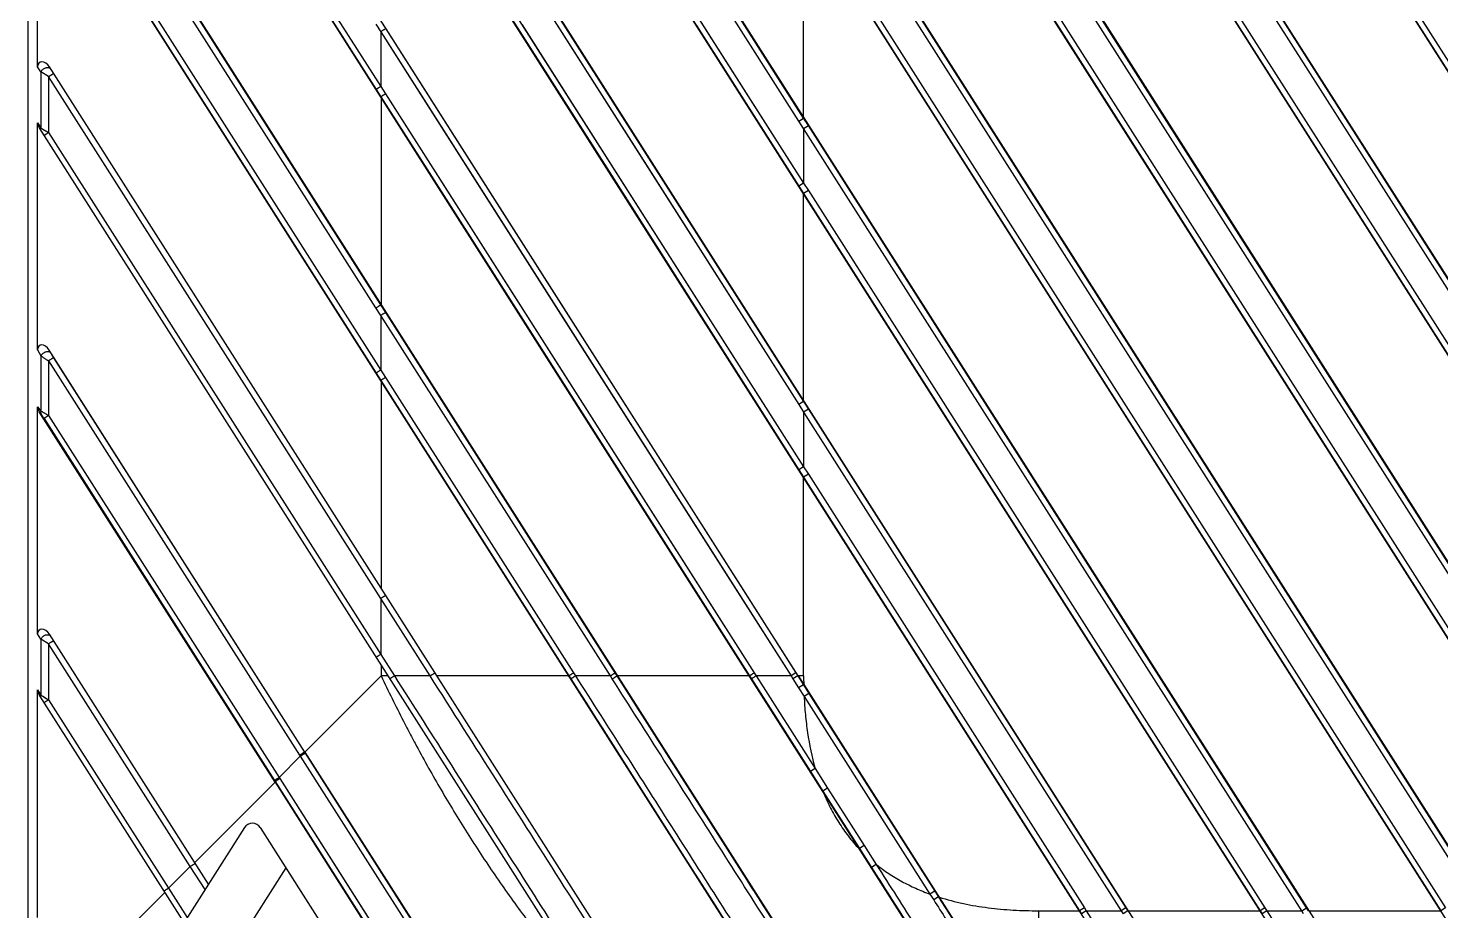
# Model space of a CAD drawing. Header units: millimetres. Extents: x 3299 to 14264, y 1863 to 5555.
# Drawn here: x 4446.3 to 4521.5, y 2542.8 to 2589.7 of the extents above; entities that cross this region are included whole.
import ezdxf

# ---------------------------------------------------------------- set-up
doc = ezdxf.new("R2010")
doc.units = ezdxf.units.MM

msp = doc.modelspace()

# ---------------------------------------------------------------- linework, layer by layer
at = {"color": 7, "linetype": 'Continuous'}
for p, q in [((4446.32578, 2501.52311), (4446.32578, 2839.02311)), ((4446.91015, 2704.97063), (4576.0885, 2502.20125)), ((4447.43, 2693.17381), (4568.88195, 2502.53242)), ((4446.91015, 2689.89524), (4566.48442, 2502.20125)), ((4447.43, 2678.09842), (4559.27787, 2502.53242)), ((4446.91015, 2674.81986), (4556.88034, 2502.20125)), ((4447.43, 2663.02303), (4549.67379, 2502.53242)), ((4446.91015, 2659.74447), (4547.27626, 2502.20125)), ((4447.43, 2647.94764), (4540.06971, 2502.53242)), ((4446.91015, 2644.66908), (4537.67217, 2502.20125)), ((4487.56876, 2641.18623), (4550.2693, 2542.76609)), ((4487.82081, 2641.34681), (4550.52136, 2542.92666)), ((4447.43, 2632.87225), (4530.46563, 2502.53242)), ((4543.12452, 2542.92666), (4487.82081, 2629.7361)), ((4446.91015, 2629.59369), (4528.06809, 2502.20125)), ((4542.87247, 2542.76609), (4487.56876, 2629.57552)), ((4487.56876, 2626.11084), (4540.66522, 2542.76609)), ((4487.82081, 2626.27142), (4540.91728, 2542.92666)), ((4487.31654, 2584.74502), (4465.07186, 2619.64102)), ((4487.56876, 2584.90559), (4465.33853, 2619.80218)), ((4487.27643, 2555.25049), (4447.43, 2617.79687)), ((4465.08491, 2616.17947), (4487.3167, 2581.28034)), ((4465.32253, 2616.33946), (4487.56876, 2581.44091)), ((4533.52044, 2542.92666), (4487.82081, 2614.66071)), ((4446.91015, 2614.5183), (4518.46401, 2502.20125)), ((4447.16545, 2614.15663), (4464.83441, 2586.42192)), ((4447.4029, 2614.31662), (4465.07186, 2586.5819)), ((4533.26839, 2542.76609), (4487.56876, 2614.50013)), ((4487.56876, 2611.03545), (4531.06114, 2542.76609)), ((4487.82081, 2611.19603), (4531.3132, 2542.92666)), ((4465.07186, 2604.56563), (4487.31654, 2569.66963)), ((4465.33853, 2604.72679), (4487.56876, 2569.8302)), ((4447.43, 2602.72148), (4511.25747, 2502.53242)), ((4464.81951, 2574.81098), (4447.4029, 2602.14958)), ((4465.08617, 2574.97215), (4447.66956, 2602.31075)), ((4465.08491, 2601.10409), (4487.3167, 2566.20496)), ((4465.32253, 2601.26407), (4487.56876, 2566.36553)), ((4446.82516, 2587.6343), (4446.82516, 2599.70856)), ((4523.91636, 2542.92666), (4487.82081, 2599.58532)), ((4446.91015, 2599.44292), (4508.85993, 2502.20125)), ((4447.16545, 2599.08124), (4464.83441, 2571.34653)), ((4447.4029, 2599.24123), (4465.07186, 2571.50651)), ((4523.66431, 2542.76609), (4487.56876, 2599.42475)), ((4485.07509, 2588.82011), (4480.29876, 2596.31791)), ((4487.56876, 2584.90559), (4487.56876, 2595.96007)), ((4487.56876, 2595.96007), (4521.45706, 2542.76609)), ((4487.82081, 2596.12064), (4521.70912, 2542.92666)), ((4472.21408, 2593.3614), (4479.33069, 2582.19732)), ((4487.31654, 2584.74502), (4482.42744, 2592.41473)), ((4464.81951, 2589.88637), (4465.07186, 2589.49025)), ((4465.08617, 2590.04754), (4465.33853, 2589.65141)), ((4472.59073, 2589.86215), (4477.34008, 2582.41165)), ((4474.84036, 2589.81102), (4482.04336, 2578.50387)), ((4481.87268, 2589.82627), (4487.3167, 2581.28034)), ((4482.12121, 2589.9867), (4487.56876, 2581.44091)), ((4465.07186, 2589.49025), (4465.07186, 2586.5819)), ((4465.07186, 2589.49025), (4486.89821, 2555.25049)), ((4465.07186, 2589.49025), (4467.45619, 2585.74986)), ((4465.33853, 2589.65141), (4487.253, 2555.25049)), ((4465.33853, 2589.65141), (4470.02053, 2582.30169)), ((4472.34839, 2589.70198), (4477.09466, 2582.25135)), ((4487.56876, 2584.90559), (4485.07509, 2588.82011)), ((4447.00013, 2587.35965), (4446.82516, 2587.6343)), ((4482.3623, 2532.81335), (4447.4477, 2587.6183)), ((4447.00013, 2587.35965), (4447.00013, 2584.38179)), ((4447.4029, 2587.10676), (4447.00013, 2587.35965)), ((4447.4029, 2587.10676), (4447.4029, 2584.1289)), ((4465.07186, 2559.37204), (4447.4029, 2587.10676)), ((4464.83441, 2586.42192), (4465.08491, 2586.0287)), ((4465.07186, 2586.5819), (4465.32253, 2586.18868)), ((4465.08491, 2586.0287), (4467.64345, 2582.01234)), ((4465.08491, 2586.0287), (4484.69155, 2555.25049)), ((4465.09683, 2585.97094), (4465.08491, 2586.0287)), ((4465.32253, 2586.18868), (4470.39294, 2578.23453)), ((4465.32253, 2586.18868), (4484.9419, 2555.41099)), ((4465.09683, 2585.97094), (4465.09683, 2574.9901)), ((4467.45619, 2585.74986), (4474.38873, 2574.87456)), ((4446.82516, 2572.58612), (4446.82516, 2584.65645)), ((4446.82516, 2584.65645), (4447.00013, 2584.38179)), ((4487.31654, 2584.74502), (4487.56876, 2584.90559)), ((4487.56876, 2584.34936), (4487.31654, 2584.74502)), ((4487.82081, 2584.50993), (4487.56876, 2584.90559)), ((4446.92587, 2584.34286), (4479.81342, 2532.71975)), ((4447.00013, 2584.38179), (4447.0977, 2584.32054)), ((4447.0977, 2584.32054), (4447.4029, 2584.1289)), ((4447.4029, 2584.1289), (4465.07186, 2556.39419)), ((4487.56876, 2584.34936), (4487.82081, 2584.50993)), ((4487.56876, 2584.34936), (4487.56876, 2581.44091)), ((4514.06022, 2542.76609), (4487.56876, 2584.34936)), ((4514.31228, 2542.92666), (4487.82081, 2584.50993)), ((4470.02053, 2582.30169), (4474.64934, 2575.03547)), ((4477.34008, 2582.41165), (4482.12121, 2574.91131)), ((4467.64345, 2582.01234), (4472.75054, 2573.99529)), ((4487.56876, 2581.44091), (4487.3167, 2581.28034)), ((4487.3167, 2581.28034), (4487.56876, 2580.88468)), ((4487.56876, 2581.44091), (4487.82081, 2581.04525)), ((4487.82081, 2581.04525), (4487.56876, 2580.88468)), ((4487.56876, 2569.8302), (4487.56876, 2580.88468)), ((4487.56876, 2580.88468), (4511.85298, 2542.76609)), ((4487.82081, 2581.04525), (4512.10503, 2542.92666)), ((4470.39294, 2578.23453), (4475.6796, 2569.94112)), ((4482.04336, 2578.50387), (4487.56876, 2569.8302)), ((4465.07186, 2574.41486), (4464.81951, 2574.81098)), ((4465.09683, 2574.9901), (4465.08617, 2574.97215)), ((4465.33853, 2574.57602), (4465.08617, 2574.97215)), ((4482.12121, 2574.91131), (4487.56876, 2566.36553)), ((4477.28831, 2555.25049), (4465.07186, 2574.41486)), ((4465.07186, 2574.41486), (4465.07186, 2571.50651)), ((4477.54705, 2555.41133), (4465.33853, 2574.57602)), ((4472.75054, 2573.99529), (4478.27212, 2565.3276)), ((4446.82516, 2572.58612), (4447.00013, 2572.26599)), ((4447.43, 2572.5707), (4447.50845, 2572.42716)), ((4461.0453, 2551.19896), (4447.43, 2572.5707)), ((4447.00013, 2572.26599), (4447.00013, 2569.32894)), ((4447.4029, 2571.99881), (4447.4029, 2569.09045)), ((4447.4029, 2571.99881), (4460.76099, 2551.03081)), ((4447.66956, 2572.15998), (4461.02765, 2551.19197)), ((4464.83441, 2571.34653), (4465.08491, 2570.95331)), ((4465.07186, 2571.50651), (4465.32253, 2571.11329)), ((4465.32253, 2571.11329), (4475.33218, 2555.41074)), ((4465.08491, 2570.95331), (4475.08807, 2555.25049)), ((4465.09683, 2570.89555), (4465.08491, 2570.95331)), ((4465.09683, 2570.89555), (4465.09683, 2559.91471)), ((4446.82516, 2557.48352), (4446.82516, 2569.55778)), ((4446.82516, 2569.55778), (4447.00013, 2569.32894)), ((4487.56876, 2569.8302), (4487.31654, 2569.66963)), ((4487.31654, 2569.66963), (4487.56876, 2569.27397)), ((4487.56876, 2569.8302), (4487.82081, 2569.43455)), ((4446.91015, 2569.29214), (4447.00434, 2569.16895)), ((4459.45189, 2549.60555), (4446.91015, 2569.29214)), ((4447.16545, 2568.93047), (4459.42723, 2549.68333)), ((4447.4029, 2569.09045), (4459.66468, 2549.84331)), ((4487.82081, 2569.43455), (4487.56876, 2569.27397)), ((4487.56876, 2569.27397), (4487.56876, 2566.36553)), ((4487.56876, 2569.27397), (4504.45614, 2542.76609)), ((4487.82081, 2569.43455), (4504.7082, 2542.92666)), ((4487.56876, 2566.36553), (4487.3167, 2566.20496)), ((4487.3167, 2566.20496), (4487.56876, 2565.80929)), ((4487.56876, 2566.36553), (4487.82081, 2565.96987)), ((4487.82081, 2565.96987), (4487.56876, 2565.80929)), ((4487.56876, 2555.25049), (4487.56876, 2565.80929)), ((4487.56876, 2565.80929), (4502.2489, 2542.76609)), ((4487.82081, 2565.96987), (4502.50095, 2542.92666)), ((4478.27212, 2565.3276), (4484.69155, 2555.25049)), ((4467.69933, 2555.25049), (4465.07186, 2559.37204)), ((4465.07186, 2559.37204), (4465.07186, 2556.39419)), ((4447.00013, 2557.20887), (4446.82516, 2557.48352)), ((4447.00013, 2557.20887), (4447.00013, 2554.23102)), ((4447.4029, 2556.95598), (4447.00013, 2557.20887)), ((4454.94252, 2545.12115), (4447.4029, 2556.95598)), ((4447.4029, 2556.95598), (4447.4029, 2553.97813)), ((4455.91305, 2544.17959), (4447.4477, 2557.46753)), ((4465.07186, 2556.39419), (4465.80096, 2555.25049)), ((4461.0453, 2551.19896), (4465.09683, 2555.25049)), ((4465.09683, 2555.82016), (4465.09683, 2555.25049)), ((4465.45975, 2555.25049), (4465.09683, 2555.25049)), ((4467.69933, 2555.25049), (4465.80096, 2555.25049)), ((4475.06383, 2555.25049), (4468.06827, 2555.25049)), ((4475.06383, 2555.25049), (4475.08807, 2555.25049)), ((4475.08807, 2555.25049), (4475.19016, 2555.09024)), ((4475.33218, 2555.41074), (4475.43434, 2555.25049)), ((4477.28831, 2555.25049), (4475.43434, 2555.25049)), ((4477.39084, 2555.08962), (4477.28831, 2555.25049)), ((4477.64951, 2555.25049), (4477.54705, 2555.41133)), ((4478.17913, 2554.41912), (4477.64951, 2555.25049)), ((4499.61328, 2520.77466), (4477.64951, 2555.25049)), ((4477.67235, 2555.25049), (4477.64951, 2555.25049)), ((4484.66792, 2555.25049), (4477.67235, 2555.25049)), ((4484.66792, 2555.25049), (4484.69155, 2555.25049)), ((4484.69155, 2555.25049), (4484.79379, 2555.08999)), ((4484.69157, 2555.25051), (4484.79377, 2555.08997)), ((4484.9419, 2555.41099), (4485.04421, 2555.25049)), ((4486.89821, 2555.25049), (4485.04421, 2555.25049)), ((4485.04421, 2555.25049), (4488.18427, 2550.32398)), ((4487.1507, 2555.41108), (4486.89821, 2555.25049)), ((4486.89821, 2555.25049), (4487.00057, 2555.0899)), ((4487.253, 2555.25049), (4487.00057, 2555.0899)), ((4487.25299, 2555.25048), (4487.55513, 2554.77623)), ((4487.253, 2555.25049), (4487.27643, 2555.25049)), ((4487.56876, 2555.25049), (4487.27643, 2555.25049)), ((4487.27643, 2555.25049), (4487.5732, 2554.78467)), ((4446.82516, 2554.50567), (4447.00013, 2554.23102)), ((4446.82516, 2542.40814), (4446.82516, 2554.50567)), ((4475.19016, 2555.09024), (4475.37193, 2554.8049)), ((4475.19016, 2555.09024), (4496.0829, 2522.29549)), ((4484.79379, 2555.08999), (4487.93221, 2550.16341)), ((4487.00057, 2555.0899), (4487.30289, 2554.61564)), ((4487.55512, 2554.77622), (4487.30289, 2554.61564)), ((4487.30289, 2554.61564), (4487.59373, 2554.15938)), ((4487.55512, 2554.77623), (4487.84579, 2554.31996)), ((4487.57319, 2554.78467), (4520.86155, 2502.53242)), ((4446.92587, 2554.19208), (4454.60879, 2542.13231)), ((4447.00013, 2554.23102), (4447.0977, 2554.16976)), ((4447.0977, 2554.16976), (4447.4029, 2553.97813)), ((4447.4029, 2553.97813), (4453.78368, 2543.96231)), ((4478.57167, 2553.80293), (4478.17913, 2554.41912)), ((4487.84579, 2554.31996), (4487.59373, 2554.15938)), ((4487.59373, 2554.15938), (4494.28698, 2543.65309)), ((4487.84579, 2554.31996), (4494.53904, 2543.81366)), ((4459.66468, 2549.84331), (4460.79648, 2550.97511)), ((4460.76099, 2551.03081), (4460.79648, 2550.97511)), ((4460.79648, 2550.97511), (4475.21807, 2528.34184)), ((4461.0453, 2551.19896), (4461.02765, 2551.19197)), ((4461.02765, 2551.19197), (4461.06314, 2551.13627)), ((4461.0453, 2551.19896), (4475.32325, 2528.78705)), ((4461.06314, 2551.13627), (4475.32765, 2528.74507)), ((4461.06314, 2551.13627), (4465.57563, 2544.05296)), ((4488.18427, 2550.32398), (4487.93221, 2550.16341)), ((4487.93221, 2550.16341), (4488.59373, 2549.12501)), ((4488.18427, 2550.32398), (4488.84579, 2549.28559)), ((4455.17867, 2545.33233), (4459.45189, 2549.60555)), ((4459.42723, 2549.68333), (4459.46246, 2549.62804)), ((4459.46246, 2549.62804), (4459.45189, 2549.60555)), ((4459.45189, 2549.60555), (4475.05913, 2525.10711)), ((4459.46246, 2549.62804), (4463.11589, 2543.89318)), ((4459.46246, 2549.62804), (4475.07855, 2525.11521)), ((4459.66468, 2549.84331), (4459.69993, 2549.788)), ((4459.69993, 2549.788), (4474.98824, 2525.79448)), ((4488.84579, 2549.28559), (4488.59374, 2549.12501)), ((4488.84579, 2549.28559), (4490.78917, 2546.23509)), ((4488.59373, 2549.12501), (4490.53712, 2546.07451)), ((4488.63341, 2549.0259), (4488.59373, 2549.12501)), ((4457.82573, 2547.18189), (4448.60312, 2532.70529)), ((4458.66912, 2547.18189), (4478.82583, 2515.54219)), ((4490.78917, 2546.23509), (4490.53712, 2546.07451)), ((4490.78917, 2546.23509), (4491.4323, 2545.2256)), ((4490.53712, 2546.07451), (4491.18025, 2545.06502)), ((4460.02596, 2545.05208), (4450.52207, 2530.13397)), ((4453.78368, 2543.96231), (4454.94252, 2545.12115)), ((4455.72778, 2543.88878), (4454.94252, 2545.12115)), ((4491.4323, 2545.2256), (4491.18025, 2545.06502)), ((4491.18025, 2545.06502), (4499.8014, 2531.5332)), ((4453.78368, 2543.96231), (4454.77925, 2542.39988)), ((4465.57563, 2544.05296), (4475.32765, 2528.74507)), ((4449.31204, 2539.4657), (4453.58527, 2543.73893)), ((4492.06627, 2543.67431), (4492.35449, 2543.22192)), ((4492.35449, 2543.22192), (4492.7163, 2542.65402)), ((4494.53904, 2543.81366), (4494.28698, 2543.65309)), ((4494.28698, 2543.65309), (4494.48763, 2543.33792)), ((4494.73973, 2543.49864), (4494.48763, 2543.33792)), ((4494.53904, 2543.81366), (4494.73973, 2543.49864)), ((4494.73973, 2543.49864), (4500.03548, 2535.18645)), ((4494.73973, 2543.49864), (4494.86706, 2543.2988)), ((4494.76919, 2543.48921), (4494.73973, 2543.49864)), ((4494.86706, 2543.2988), (4495.32303, 2542.58311)), ((4500.05316, 2542.76609), (4500.05316, 2535.19504)), ((4500.05316, 2542.76609), (4502.2489, 2542.76609)), ((4502.50095, 2542.92666), (4502.2489, 2542.76609)), ((4502.2489, 2542.76609), (4502.3512, 2542.6055)), ((4502.60325, 2542.76609), (4502.3512, 2542.6055)), ((4502.50095, 2542.92666), (4502.60325, 2542.76609)), ((4502.60325, 2542.76609), (4516.82492, 2520.4291)), ((4502.60325, 2542.76609), (4504.45614, 2542.76609)), ((4504.7082, 2542.92666), (4504.45614, 2542.76609)), ((4504.45614, 2542.76609), (4504.55844, 2542.6054)), ((4504.8105, 2542.76609), (4504.55844, 2542.6054)), ((4504.7082, 2542.92666), (4504.8105, 2542.76609)), ((4504.8105, 2542.76609), (4511.85298, 2542.76609)), ((4512.10503, 2542.92666), (4511.85298, 2542.76609)), ((4511.85298, 2542.76609), (4511.95529, 2542.6055)), ((4512.20734, 2542.76609), (4511.95529, 2542.6055)), ((4512.10503, 2542.92666), (4512.20734, 2542.76609)), ((4512.20734, 2542.76609), (4526.429, 2520.4291)), ((4512.20734, 2542.76609), (4516.72374, 2535.67248)), ((4512.20734, 2542.76609), (4514.06022, 2542.76609)), ((4514.06022, 2542.76609), (4514.31228, 2542.92666)), ((4514.16253, 2542.6054), (4514.06022, 2542.76609)), ((4514.41458, 2542.76609), (4514.31228, 2542.92666)), ((4514.41458, 2542.76609), (4521.45706, 2542.76609)), ((4521.70912, 2542.92666), (4521.45706, 2542.76609))]:
    msp.add_line(p, q, dxfattribs=at)
for points in [[(4447.0977, 2584.32054), (4447.15974, 2584.28158), (4447.23211, 2584.23614), (4447.31382, 2584.18484), (4447.4029, 2584.1289)], [(4477.09466, 2582.25135), (4484.46464, 2570.68208), (4487.3167, 2566.20496)], [(4479.33069, 2582.19732), (4484.42109, 2574.21183), (4487.31654, 2569.66963)], [(4474.38873, 2574.87456), (4481.46772, 2563.7695), (4484.05492, 2559.71086), (4486.89821, 2555.25049)], [(4474.64934, 2575.03547), (4481.72374, 2563.93023), (4484.30926, 2559.87152), (4487.1507, 2555.41108)], [(4475.6796, 2569.94112), (4481.5837, 2560.67913), (4484.9419, 2555.41099)], [(4475.37193, 2554.8049), (4475.78091, 2554.1629), (4476.0173, 2553.79183)], [(4447.0977, 2554.16976), (4447.15974, 2554.13081), (4447.23211, 2554.08536), (4447.31382, 2554.03406), (4447.4029, 2553.97813)], [(4476.0173, 2553.79183), (4476.55065, 2552.95461), (4476.85151, 2552.48233), (4477.18493, 2551.95895), (4477.56114, 2551.3684), (4477.98659, 2550.70054), (4478.45411, 2549.96666), (4478.94556, 2549.19522), (4479.44529, 2548.41077), (4479.94361, 2547.62855), (4480.43936, 2546.85036), (4480.95178, 2546.04602), (4481.51848, 2545.15646), (4482.15844, 2544.15193), (4482.84507, 2543.07412), (4483.53966, 2541.98384), (4484.22861, 2540.90242), (4484.91865, 2539.81928), (4485.61841, 2538.72091), (4486.33855, 2537.59053), (4487.07898, 2536.42833), (4487.79525, 2535.30403), (4488.44129, 2534.28998)], [(4479.27682, 2552.69602), (4478.79261, 2553.45611), (4478.57167, 2553.80293)], [(4485.626, 2542.72962), (4485.34288, 2543.17403), (4485.05342, 2543.62839), (4484.76834, 2544.07587), (4484.49405, 2544.50642), (4484.22665, 2544.92616), (4483.95783, 2545.34812), (4483.67897, 2545.78584), (4483.38672, 2546.24459), (4483.08724, 2546.71468), (4482.79015, 2547.18103), (4482.50276, 2547.63215), (4482.22526, 2548.06775), (4481.95043, 2548.49915), (4481.66828, 2548.94205), (4481.36957, 2549.41095), (4481.0536, 2549.90693), (4480.731, 2550.41334), (4480.41317, 2550.91224), (4480.10713, 2551.39264), (4479.81581, 2551.84995), (4479.53925, 2552.28407), (4479.27682, 2552.69602)], [(4459.69993, 2549.788), (4463.28775, 2544.15725), (4466.87621, 2538.52551)], [(4491.18025, 2545.06502), (4491.28911, 2544.89414), (4491.39627, 2544.72594), (4491.50509, 2544.55514), (4491.61397, 2544.38423), (4491.72239, 2544.21406)], [(4491.72239, 2544.21406), (4491.94445, 2543.86552), (4492.06627, 2543.67431)], [(4463.11589, 2543.89318), (4470.70414, 2531.98178), (4475.07855, 2525.11521)], [(4502.60325, 2542.76609), (4507.11966, 2535.67248), (4509.33044, 2532.20015)]]:
    msp.add_lwpolyline(points, dxfattribs=at)
for centre, radius, start, end in [((4511.81294, 2555.24835), 24.24418, 179.9949311, 181.0958701), ((4458.24742, 2546.91324), 0.5, 32.5, 147.5)]:
    msp.add_arc(centre, radius, start, end, dxfattribs=at)
for centre, major_axis, ratio, start_param, end_param in [((4447.18679, 2587.46951), (-0.26405, 0.38448), 0.64265079, -1.62453587, 0.75222803), ((4447.18679, 2584.49165), (-0.26405, 0.38448), 0.64265079, 0.75222803, 1.51705679), ((4447.18679, 2572.39405), (-0.25319, 0.42956), 0.60110417, -1.51321774, 0.79522008), ((4447.18679, 2569.42047), (-0.27793, 0.33734), 0.68585634, 0.69423725, 1.39405043), ((4447.18679, 2557.31873), (-0.26405, 0.38448), 0.64265079, -1.62453587, 0.75222803), ((4447.18679, 2554.34088), (-0.26405, 0.38448), 0.64265079, 0.75222803, 1.51705679)]:
    msp.add_ellipse(centre, major_axis=major_axis, ratio=ratio, start_param=start_param, end_param=end_param, dxfattribs=at)
for points, knots in [([(4465.33853, 2589.65141), (4465.338, 2589.65126), (4465.33677, 2589.65081), (4465.33356, 2589.64943), (4465.32817, 2589.64674), (4465.3201, 2589.64243), (4465.30991, 2589.63674), (4465.29768, 2589.62973), (4465.27762, 2589.61799), (4465.24848, 2589.60053), (4465.20943, 2589.57668), (4465.16592, 2589.5497), (4465.11954, 2589.52058), (4465.08789, 2589.50048), (4465.07186, 2589.49025)], [0, 0, 0, 0, 0.0052307, 0.01258943, 0.03366869, 0.0631167, 0.10067333, 0.14601297, 0.19873481, 0.3243354, 0.47294457, 0.63916044, 0.81701982, 1, 1, 1, 1]), ([(4447.00013, 2587.35965), (4447.01035, 2587.38391), (4447.03902, 2587.43151), (4447.09788, 2587.49283), (4447.16994, 2587.54302), (4447.23701, 2587.57251), (4447.29191, 2587.58676), (4447.3436, 2587.59403), (4447.39378, 2587.5919), (4447.43871, 2587.57866), (4447.46754, 2587.5641), (4447.49175, 2587.5449), (4447.50448, 2587.52917), (4447.50979, 2587.52084)], [0, 0, 0, 0, 0.12675835, 0.26420898, 0.40655253, 0.54689804, 0.61434886, 0.67900655, 0.79793439, 0.85228833, 0.90352245, 0.95241883, 1, 1, 1, 1]), ([(4447.4029, 2587.10676), (4447.41983, 2587.11757), (4447.45322, 2587.13877), (4447.49454, 2587.16469), (4447.52637, 2587.18445), (4447.54873, 2587.19823), (4447.56976, 2587.21108), (4447.58925, 2587.22287), (4447.60699, 2587.23348), (4447.62282, 2587.24281), (4447.63656, 2587.25077), (4447.64808, 2587.25726), (4447.65625, 2587.2617), (4447.6616, 2587.26445), (4447.66468, 2587.26595), (4447.66711, 2587.26705), (4447.66898, 2587.26776), (4447.67007, 2587.2681), (4447.6708, 2587.2681), (4447.6709, 2587.26795)], [0, 0, 0, 0, 0.19250708, 0.37890186, 0.46738301, 0.55154678, 0.6305336, 0.70352285, 0.7697932, 0.82865777, 0.87954052, 0.92191542, 0.95536657, 0.96864593, 0.97957816, 0.98814468, 0.99434772, 0.99822102, 1, 1, 1, 1]), ([(4465.07186, 2586.5819), (4465.05683, 2586.5723), (4465.02741, 2586.55341), (4464.98479, 2586.52575), (4464.94547, 2586.49991), (4464.91071, 2586.47673), (4464.88517, 2586.45938), (4464.86787, 2586.44736), (4464.85746, 2586.43998), (4464.84891, 2586.43376), (4464.84226, 2586.42875), (4464.83762, 2586.42498), (4464.8352, 2586.42284), (4464.83441, 2586.42192)], [0, 0, 0, 0, 0.18678184, 0.3661314, 0.53217484, 0.67959548, 0.80360907, 0.85556006, 0.90022428, 0.93725003, 0.96635246, 0.987305, 1, 1, 1, 1]), ([(4465.32253, 2586.18868), (4465.30749, 2586.17908), (4465.27806, 2586.16019), (4465.23542, 2586.13251), (4465.19607, 2586.10667), (4465.16129, 2586.08349), (4465.13573, 2586.06614), (4465.11842, 2586.05412), (4465.10799, 2586.04674), (4465.09943, 2586.04052), (4465.09278, 2586.03552), (4465.08812, 2586.03176), (4465.0857, 2586.02962), (4465.08491, 2586.0287)], [0, 0, 0, 0, 0.186765, 0.36610985, 0.53215695, 0.67958588, 0.80360879, 0.8555638, 0.90023107, 0.93725855, 0.96636096, 0.98731111, 1, 1, 1, 1]), ([(4447.00013, 2584.38179), (4446.99413, 2584.36754), (4446.98491, 2584.33905), (4446.98038, 2584.29588), (4446.9861, 2584.25552), (4446.99691, 2584.23135), (4447.00376, 2584.2206)], [0, 0, 0, 0, 0.27717679, 0.53306124, 0.77150597, 1, 1, 1, 1]), ([(4447.4029, 2584.1289), (4447.38697, 2584.11873), (4447.35588, 2584.09876), (4447.311, 2584.0696), (4447.2758, 2584.04642), (4447.24999, 2584.02921), (4447.23278, 2584.01763), (4447.21727, 2584.00707), (4447.20358, 2583.99762), (4447.19184, 2583.98937), (4447.18217, 2583.9824), (4447.17545, 2583.97739), (4447.17119, 2583.97405), (4447.16881, 2583.97209), (4447.167, 2583.97051), (4447.16573, 2583.96924), (4447.16504, 2583.96846), (4447.16477, 2583.96786), (4447.16487, 2583.96771)], [0, 0, 0, 0, 0.19696546, 0.3852133, 0.55781095, 0.63628264, 0.70854637, 0.77396153, 0.83191912, 0.88191042, 0.92347203, 0.95623913, 0.96923805, 0.97993792, 0.98832402, 0.99440175, 0.99821037, 1, 1, 1, 1]), ([(4464.81951, 2574.81098), (4464.83553, 2574.82122), (4464.86718, 2574.84132), (4464.91356, 2574.87044), (4464.95707, 2574.89742), (4464.99613, 2574.92127), (4465.02527, 2574.93873), (4465.04533, 2574.95047), (4465.05755, 2574.95748), (4465.06774, 2574.96317), (4465.07582, 2574.96748), (4465.0812, 2574.97017), (4465.08441, 2574.97156), (4465.08564, 2574.97201), (4465.08617, 2574.97215)], [0, 0, 0, 0, 0.18298021, 0.36083958, 0.52705544, 0.6756646, 0.80126517, 0.853987, 0.89932664, 0.93688326, 0.96633128, 0.98741055, 0.99476929, 1, 1, 1, 1]), ([(4465.07186, 2574.41486), (4465.08789, 2574.42509), (4465.11954, 2574.44519), (4465.16592, 2574.47431), (4465.20943, 2574.50129), (4465.24848, 2574.52514), (4465.27762, 2574.5426), (4465.29768, 2574.55434), (4465.30991, 2574.56135), (4465.3201, 2574.56704), (4465.32817, 2574.57135), (4465.33356, 2574.57404), (4465.33677, 2574.57542), (4465.338, 2574.57587), (4465.33853, 2574.57602)], [0, 0, 0, 0, 0.18298018, 0.36083956, 0.52705543, 0.6756646, 0.80126519, 0.85398703, 0.89932667, 0.9368833, 0.96633131, 0.98741057, 0.9947693, 1, 1, 1, 1]), ([(4447.50845, 2572.42716), (4447.50269, 2572.43431), (4447.4891, 2572.44764), (4447.46428, 2572.46332), (4447.43524, 2572.47479), (4447.39029, 2572.48455), (4447.32701, 2572.48449), (4447.24842, 2572.46715), (4447.17054, 2572.43402), (4447.09946, 2572.38766), (4447.04071, 2572.33174), (4447.01104, 2572.28823), (4447.00013, 2572.26599)], [0, 0, 0, 0, 0.0457126, 0.09382659, 0.1451969, 0.20035522, 0.3219645, 0.45653933, 0.5985349, 0.74094882, 0.87669188, 1, 1, 1, 1]), ([(4447.00013, 2572.26599), (4447.01229, 2572.25701), (4447.03864, 2572.23826), (4447.08073, 2572.20901), (4447.12742, 2572.17725), (4447.17789, 2572.14358), (4447.23134, 2572.10846), (4447.30649, 2572.05975), (4447.36404, 2572.02326), (4447.4029, 2571.99881)], [0, 0, 0, 0, 0.09382753, 0.20062843, 0.31813585, 0.44425569, 0.57712586, 0.7150503, 1, 1, 1, 1]), ([(4447.66956, 2572.15998), (4447.66904, 2572.15983), (4447.6678, 2572.15938), (4447.66459, 2572.158), (4447.65921, 2572.15531), (4447.65113, 2572.151), (4447.64094, 2572.14531), (4447.62872, 2572.1383), (4447.60866, 2572.12656), (4447.57952, 2572.1091), (4447.54046, 2572.08524), (4447.49696, 2572.05826), (4447.45058, 2572.02914), (4447.41892, 2572.00904), (4447.4029, 2571.99881)], [0, 0, 0, 0, 0.00523071, 0.01258945, 0.03366871, 0.06311673, 0.10067336, 0.146013, 0.19873483, 0.3243354, 0.47294455, 0.63916042, 0.81701979, 1, 1, 1, 1]), ([(4447.50845, 2572.42716), (4447.51976, 2572.40647), (4447.54437, 2572.36352), (4447.58358, 2572.29784), (4447.62571, 2572.22933), (4447.65477, 2572.18319), (4447.66956, 2572.15998)], [0, 0, 0, 0, 0.22675538, 0.47574413, 0.73541558, 1, 1, 1, 1]), ([(4465.07186, 2571.50651), (4465.05683, 2571.49691), (4465.02741, 2571.47803), (4464.98479, 2571.45036), (4464.94547, 2571.42452), (4464.91071, 2571.40135), (4464.88517, 2571.38399), (4464.86787, 2571.37197), (4464.85746, 2571.36459), (4464.84891, 2571.35837), (4464.84226, 2571.35336), (4464.83762, 2571.34959), (4464.8352, 2571.34745), (4464.83441, 2571.34653)], [0, 0, 0, 0, 0.18678184, 0.3661314, 0.53217484, 0.67959548, 0.80360907, 0.85556006, 0.90022428, 0.93725003, 0.96635246, 0.987305, 1, 1, 1, 1]), ([(4465.32253, 2571.11329), (4465.30749, 2571.10369), (4465.27806, 2571.0848), (4465.23542, 2571.05713), (4465.19607, 2571.03128), (4465.16129, 2571.0081), (4465.13573, 2570.99075), (4465.11842, 2570.97873), (4465.10799, 2570.97135), (4465.09943, 2570.96513), (4465.09278, 2570.96013), (4465.08812, 2570.95637), (4465.0857, 2570.95423), (4465.08491, 2570.95331)], [0, 0, 0, 0, 0.186765, 0.36610985, 0.53215695, 0.67958588, 0.80360879, 0.8555638, 0.90023107, 0.93725855, 0.96636096, 0.98731111, 1, 1, 1, 1]), ([(4447.00013, 2569.32894), (4446.9952, 2569.31489), (4446.98775, 2569.2868), (4446.98439, 2569.24455), (4446.98944, 2569.2047), (4446.99852, 2569.18017), (4447.00434, 2569.16895)], [0, 0, 0, 0, 0.27185461, 0.52773617, 0.76917305, 1, 1, 1, 1]), ([(4447.00013, 2569.32894), (4447.0126, 2569.32234), (4447.03947, 2569.30791), (4447.08201, 2569.28408), (4447.12915, 2569.2569), (4447.17991, 2569.22702), (4447.23343, 2569.19498), (4447.30822, 2569.14947), (4447.36489, 2569.11439), (4447.4029, 2569.09045)], [0, 0, 0, 0, 0.09039696, 0.19542767, 0.31245628, 0.43902042, 0.57290528, 0.71214924, 1, 1, 1, 1]), ([(4447.00434, 2569.16895), (4447.01037, 2569.16107), (4447.02282, 2569.14417), (4447.04882, 2569.10745), (4447.08275, 2569.0576), (4447.12403, 2568.99502), (4447.15163, 2568.95217), (4447.16545, 2568.93047)], [0, 0, 0, 0, 0.10340848, 0.21874747, 0.46885893, 0.73183958, 1, 1, 1, 1]), ([(4447.4029, 2569.09045), (4447.38787, 2569.08085), (4447.35845, 2569.06197), (4447.31583, 2569.0343), (4447.27651, 2569.00846), (4447.24175, 2568.98528), (4447.21621, 2568.96793), (4447.19891, 2568.95591), (4447.1885, 2568.94853), (4447.17995, 2568.94231), (4447.1733, 2568.9373), (4447.16865, 2568.93353), (4447.16624, 2568.93139), (4447.16545, 2568.93047)], [0, 0, 0, 0, 0.18678184, 0.3661314, 0.53217484, 0.67959548, 0.80360907, 0.85556006, 0.90022428, 0.93725003, 0.96635246, 0.987305, 1, 1, 1, 1]), ([(4465.07186, 2559.37204), (4465.0888, 2559.38286), (4465.12218, 2559.40405), (4465.1635, 2559.42997), (4465.19534, 2559.44974), (4465.21769, 2559.46351), (4465.23872, 2559.47636), (4465.25821, 2559.48815), (4465.27596, 2559.49877), (4465.29178, 2559.5081), (4465.30552, 2559.51605), (4465.31704, 2559.52255), (4465.32521, 2559.52699), (4465.33056, 2559.52974), (4465.33365, 2559.53124), (4465.33607, 2559.53234), (4465.33794, 2559.53304), (4465.33903, 2559.53338), (4465.33976, 2559.53339), (4465.33986, 2559.53323)], [0, 0, 0, 0, 0.19250708, 0.37890185, 0.46738299, 0.55154676, 0.63053358, 0.70352282, 0.76979317, 0.82865773, 0.87954049, 0.92191538, 0.95536654, 0.9686459, 0.97957813, 0.98814465, 0.99434769, 0.99822101, 1, 1, 1, 1]), ([(4447.00013, 2557.20887), (4447.01035, 2557.23314), (4447.03902, 2557.28073), (4447.09788, 2557.34205), (4447.16994, 2557.39224), (4447.23701, 2557.42173), (4447.29191, 2557.43598), (4447.3436, 2557.44325), (4447.39378, 2557.44112), (4447.43871, 2557.42788), (4447.46754, 2557.41333), (4447.49175, 2557.39412), (4447.50448, 2557.3784), (4447.50979, 2557.37006)], [0, 0, 0, 0, 0.12675835, 0.26420898, 0.40655253, 0.54689804, 0.61434886, 0.67900655, 0.79793439, 0.85228833, 0.90352245, 0.95241883, 1, 1, 1, 1]), ([(4447.4029, 2556.95598), (4447.41983, 2556.9668), (4447.45322, 2556.98799), (4447.49454, 2557.01391), (4447.52637, 2557.03367), (4447.54873, 2557.04745), (4447.56976, 2557.0603), (4447.58925, 2557.07209), (4447.60699, 2557.08271), (4447.62282, 2557.09204), (4447.63656, 2557.09999), (4447.64808, 2557.10649), (4447.65625, 2557.11092), (4447.6616, 2557.11368), (4447.66468, 2557.11518), (4447.66711, 2557.11628), (4447.66898, 2557.11698), (4447.67007, 2557.11732), (4447.6708, 2557.11733), (4447.6709, 2557.11717)], [0, 0, 0, 0, 0.19250708, 0.37890186, 0.46738301, 0.55154678, 0.6305336, 0.70352285, 0.7697932, 0.82865777, 0.87954052, 0.92191542, 0.95536657, 0.96864593, 0.97957816, 0.98814468, 0.99434772, 0.99822102, 1, 1, 1, 1]), ([(4465.07186, 2556.39419), (4465.05594, 2556.38402), (4465.02484, 2556.36405), (4464.97996, 2556.33489), (4464.94476, 2556.31171), (4464.91895, 2556.2945), (4464.90174, 2556.28292), (4464.88623, 2556.27236), (4464.87254, 2556.26291), (4464.86081, 2556.25466), (4464.85113, 2556.24769), (4464.84441, 2556.24267), (4464.84015, 2556.23933), (4464.83777, 2556.23737), (4464.83596, 2556.2358), (4464.83469, 2556.23453), (4464.834, 2556.23375), (4464.83373, 2556.23314), (4464.83383, 2556.233)], [0, 0, 0, 0, 0.19696546, 0.3852133, 0.55781095, 0.63628264, 0.70854637, 0.77396153, 0.83191912, 0.88191042, 0.92347203, 0.95623913, 0.96923805, 0.97993792, 0.98832402, 0.99440175, 0.99821037, 1, 1, 1, 1]), ([(4465.09683, 2555.25049), (4465.28674, 2554.84725), (4465.67394, 2554.04418), (4466.17538, 2553.04894), (4466.58647, 2552.25784), (4467.00401, 2551.47012), (4467.53817, 2550.49201), (4468.19923, 2549.32945), (4468.88075, 2548.17874), (4469.5826, 2547.04029), (4470.54545, 2545.53938), (4471.79991, 2543.69635), (4473.38629, 2541.54211), (4475.0527, 2539.44912), (4476.2164, 2538.09732), (4476.81086, 2537.43282)], [0, 0, 0, 0, 0.06249272, 0.12499042, 0.15624029, 0.1874899, 0.24998764, 0.31248553, 0.37498523, 0.43748614, 0.49998769, 0.62498751, 0.74998998, 0.8749941, 1, 1, 1, 1]), ([(4465.80096, 2555.25049), (4465.78502, 2555.24031), (4465.75388, 2555.22032), (4465.70894, 2555.19114), (4465.67368, 2555.16795), (4465.64782, 2555.15073), (4465.63058, 2555.13915), (4465.61502, 2555.12859), (4465.6013, 2555.11914), (4465.58954, 2555.11089), (4465.57983, 2555.10393), (4465.57309, 2555.09892), (4465.56881, 2555.09559), (4465.56642, 2555.09364), (4465.5646, 2555.09208), (4465.56332, 2555.09081), (4465.56263, 2555.09004), (4465.56235, 2555.08944), (4465.56244, 2555.0893)], [0, 0, 0, 0, 0.19691429, 0.38515073, 0.55776445, 0.63625064, 0.70853115, 0.77396395, 0.83193863, 0.8819452, 0.92351892, 0.95629358, 0.96929401, 0.97999342, 0.98837648, 0.99444746, 0.9982425, 1, 1, 1, 1]), ([(4465.80096, 2555.25049), (4467.8321, 2552.06339), (4471.89452, 2545.68855), (4475.95623, 2539.31327), (4477.98708, 2536.12526)], [0, 0, 0, 0, 0.49995937, 1, 1, 1, 1]), ([(4467.69933, 2555.25049), (4467.71621, 2555.26127), (4467.74947, 2555.28238), (4467.79061, 2555.30823), (4467.82228, 2555.32795), (4467.84451, 2555.3417), (4467.8654, 2555.35452), (4467.88475, 2555.3663), (4467.90237, 2555.37691), (4467.91806, 2555.38625), (4467.93168, 2555.39422), (4467.94169, 2555.39995), (4467.94856, 2555.40377), (4467.95281, 2555.40609), (4467.95646, 2555.40801), (4467.9595, 2555.40954), (4467.96188, 2555.41067), (4467.96372, 2555.41141), (4467.96476, 2555.41176), (4467.96549, 2555.41183), (4467.96558, 2555.41168)], [0, 0, 0, 0, 0.19283489, 0.3793981, 0.46791555, 0.55209005, 0.63106695, 0.70403037, 0.77026334, 0.82908304, 0.87991675, 0.92224107, 0.94007728, 0.95564173, 0.96889512, 0.97980035, 0.98833737, 0.99450499, 0.99832739, 1, 1, 1, 1]), ([(4481.97932, 2532.83799), (4479.59968, 2536.57392), (4474.84025, 2544.04511), (4470.07963, 2551.51555), (4467.69933, 2555.25049)], [0, 0, 0, 0, 0.50002722, 1, 1, 1, 1]), ([(4475.33218, 2555.41074), (4475.31691, 2555.401), (4475.28696, 2555.38185), (4475.24346, 2555.35387), (4475.20317, 2555.32778), (4475.16744, 2555.30446), (4475.14108, 2555.28708), (4475.12317, 2555.27512), (4475.11235, 2555.26782), (4475.10343, 2555.26171), (4475.09648, 2555.25686), (4475.09156, 2555.25328), (4475.08897, 2555.25131), (4475.08807, 2555.25049)], [0, 0, 0, 0, 0.18604959, 0.36517163, 0.53133906, 0.6790835, 0.80347492, 0.8555932, 0.90038977, 0.9374985, 0.9666191, 0.98750382, 1, 1, 1, 1]), ([(4475.43434, 2555.25049), (4475.41906, 2555.24075), (4475.3891, 2555.2216), (4475.34559, 2555.19362), (4475.30529, 2555.16752), (4475.26955, 2555.1442), (4475.24319, 2555.12682), (4475.22527, 2555.11486), (4475.21445, 2555.10756), (4475.20553, 2555.10146), (4475.19857, 2555.0966), (4475.19365, 2555.09302), (4475.19106, 2555.09105), (4475.19016, 2555.09024)], [0, 0, 0, 0, 0.18604187, 0.36516129, 0.5313297, 0.67907721, 0.80347235, 0.85559232, 0.90039028, 0.93749995, 0.96662093, 0.98750527, 1, 1, 1, 1]), ([(4475.43434, 2555.25049), (4477.17666, 2552.51671), (4479.79009, 2548.41591), (4483.27402, 2542.94773), (4485.88659, 2538.84629), (4488.49879, 2534.74486), (4491.98097, 2529.27718), (4494.59242, 2525.17668), (4496.33325, 2522.44327)], [0, 0, 0, 0, 0.25002109, 0.37503713, 0.50005282, 0.62506418, 0.75006502, 1, 1, 1, 1]), ([(4477.28831, 2555.25049), (4477.30409, 2555.26054), (4477.33516, 2555.2803), (4477.38055, 2555.30901), (4477.42293, 2555.33566), (4477.46081, 2555.35932), (4477.48896, 2555.37676), (4477.50826, 2555.38858), (4477.51998, 2555.3957), (4477.52972, 2555.40153), (4477.53738, 2555.40605), (4477.54292, 2555.40919), (4477.5459, 2555.41081), (4477.54705, 2555.41133)], [0, 0, 0, 0, 0.18415922, 0.36254622, 0.52880845, 0.67715341, 0.80234143, 0.85484517, 0.89997824, 0.93734962, 0.96663804, 0.98757749, 1, 1, 1, 1]), ([(4477.39084, 2555.08962), (4477.40661, 2555.09967), (4477.43768, 2555.11943), (4477.48306, 2555.14814), (4477.52544, 2555.17479), (4477.56331, 2555.19846), (4477.59145, 2555.21589), (4477.61074, 2555.22772), (4477.62246, 2555.23484), (4477.63219, 2555.24068), (4477.63985, 2555.2452), (4477.64538, 2555.24834), (4477.64836, 2555.24997), (4477.64951, 2555.25049)], [0, 0, 0, 0, 0.18416648, 0.36255689, 0.52881965, 0.67716324, 0.80234893, 0.85485139, 0.8999832, 0.93735339, 0.96664069, 0.98757901, 1, 1, 1, 1]), ([(4484.9419, 2555.41099), (4484.91145, 2555.3916), (4484.86713, 2555.36333), (4484.81047, 2555.32711), (4484.77382, 2555.30364), (4484.74296, 2555.28383), (4484.71892, 2555.26837), (4484.70255, 2555.25774), (4484.69426, 2555.25236), (4484.69154, 2555.25049)], [0, 0, 0, 0, 0.36413623, 0.53037337, 0.67839238, 0.80312938, 0.90034208, 0.96672118, 1, 1, 1, 1]), ([(4485.04421, 2555.25049), (4485.01376, 2555.23109), (4484.96943, 2555.20282), (4484.91275, 2555.1666), (4484.8761, 2555.14313), (4484.84523, 2555.12332), (4484.82118, 2555.10786), (4484.80481, 2555.09723), (4484.79651, 2555.09186), (4484.79379, 2555.08999)], [0, 0, 0, 0, 0.3641245, 0.53036214, 0.67838392, 0.80312455, 0.9003405, 0.96672148, 1, 1, 1, 1]), ([(4499.36043, 2520.60022), (4497.53054, 2523.4735), (4494.78543, 2527.78393), (4491.12501, 2533.53169), (4488.37902, 2537.84351), (4485.63268, 2542.15546), (4482.88579, 2546.46717), (4480.13843, 2550.77852), (4478.30671, 2553.65261), (4477.39084, 2555.08962)], [0, 0, 0, 0, 0.24991211, 0.374911, 0.49992417, 0.62494371, 0.74996475, 0.8749845, 1, 1, 1, 1]), ([(4487.57319, 2554.78467), (4487.57067, 2554.78255), (4487.56494, 2554.7789), (4487.55846, 2554.77688), (4487.55512, 2554.77623)], [0, 0, 0, 0, 0.49177043, 1, 1, 1, 1]), ([(4447.00013, 2554.23102), (4446.99413, 2554.21676), (4446.98491, 2554.18827), (4446.98038, 2554.14511), (4446.9861, 2554.10474), (4446.99691, 2554.08058), (4447.00376, 2554.06983)], [0, 0, 0, 0, 0.27717679, 0.53306124, 0.77150597, 1, 1, 1, 1]), ([(4447.4029, 2553.97813), (4447.38697, 2553.96796), (4447.35588, 2553.94798), (4447.311, 2553.91882), (4447.2758, 2553.89565), (4447.24999, 2553.87844), (4447.23278, 2553.86686), (4447.21727, 2553.8563), (4447.20358, 2553.84685), (4447.19184, 2553.8386), (4447.18217, 2553.83162), (4447.17545, 2553.82661), (4447.17119, 2553.82327), (4447.16881, 2553.82131), (4447.167, 2553.81974), (4447.16573, 2553.81847), (4447.16504, 2553.81769), (4447.16477, 2553.81708), (4447.16487, 2553.81694)], [0, 0, 0, 0, 0.19696546, 0.3852133, 0.55781095, 0.63628264, 0.70854637, 0.77396153, 0.83191912, 0.88191042, 0.92347203, 0.95623913, 0.96923805, 0.97993792, 0.98832402, 0.99440175, 0.99821037, 1, 1, 1, 1]), ([(4487.59373, 2554.15938), (4487.6089, 2553.83567), (4487.65364, 2553.18874), (4487.80801, 2551.90188), (4488.00646, 2550.94685), (4488.18427, 2550.32398)], [0, 0, 0, 0, 0.25007409, 0.5001467, 1, 1, 1, 1]), ([(4461.02765, 2551.19197), (4461.02713, 2551.19183), (4461.02589, 2551.19138), (4461.02268, 2551.18999), (4461.0173, 2551.1873), (4461.00923, 2551.18299), (4460.99903, 2551.1773), (4460.98681, 2551.17029), (4460.96675, 2551.15855), (4460.93761, 2551.14109), (4460.89855, 2551.11724), (4460.85505, 2551.09026), (4460.80867, 2551.06114), (4460.77702, 2551.04104), (4460.76099, 2551.03081)], [0, 0, 0, 0, 0.00523073, 0.01258948, 0.03366875, 0.06311677, 0.10067339, 0.14601303, 0.19873485, 0.32433542, 0.47294457, 0.63916043, 0.8170198, 1, 1, 1, 1]), ([(4461.06314, 2551.13627), (4461.06261, 2551.13613), (4461.06138, 2551.13568), (4461.05817, 2551.13429), (4461.05278, 2551.1316), (4461.04471, 2551.12729), (4461.03452, 2551.1216), (4461.02229, 2551.11459), (4461.00224, 2551.10285), (4460.97309, 2551.08539), (4460.93404, 2551.06154), (4460.89053, 2551.03456), (4460.84415, 2551.00544), (4460.8125, 2550.98534), (4460.79648, 2550.97511)], [0, 0, 0, 0, 0.00523071, 0.01258945, 0.03366871, 0.06311673, 0.10067335, 0.14601299, 0.19873482, 0.3243354, 0.47294456, 0.63916042, 0.8170198, 1, 1, 1, 1]), ([(4459.66468, 2549.84331), (4459.64965, 2549.83371), (4459.62023, 2549.81482), (4459.57761, 2549.78716), (4459.53829, 2549.76132), (4459.50353, 2549.73814), (4459.47799, 2549.72079), (4459.46069, 2549.70877), (4459.45028, 2549.70139), (4459.44173, 2549.69517), (4459.43508, 2549.69016), (4459.43043, 2549.68639), (4459.42802, 2549.68425), (4459.42723, 2549.68333)], [0, 0, 0, 0, 0.18678184, 0.3661314, 0.53217484, 0.67959548, 0.80360907, 0.85556006, 0.90022428, 0.93725003, 0.96635246, 0.987305, 1, 1, 1, 1]), ([(4459.69993, 2549.788), (4459.68489, 2549.7784), (4459.65548, 2549.75951), (4459.61285, 2549.73185), (4459.57352, 2549.70601), (4459.53877, 2549.68284), (4459.51323, 2549.66549), (4459.49593, 2549.65347), (4459.48551, 2549.64609), (4459.47696, 2549.63987), (4459.47031, 2549.63487), (4459.46566, 2549.6311), (4459.46324, 2549.62896), (4459.46246, 2549.62804)], [0, 0, 0, 0, 0.186782, 0.36613214, 0.5321764, 0.67959786, 0.80361205, 0.8555632, 0.90022741, 0.93725297, 0.96635495, 0.98730663, 1, 1, 1, 1]), ([(4488.63341, 2549.0259), (4488.74568, 2548.75375), (4488.9918, 2548.21799), (4489.4289, 2547.44921), (4489.93555, 2546.72424), (4490.31912, 2546.27604), (4490.52148, 2546.06224)], [0, 0, 0, 0, 0.25000924, 0.5000142, 0.75000755, 1, 1, 1, 1]), ([(4490.52148, 2546.06224), (4490.52442, 2546.06373), (4490.53007, 2546.06734), (4490.53491, 2546.07198), (4490.53712, 2546.07451)], [0, 0, 0, 0, 0.49532115, 1, 1, 1, 1]), ([(4454.94252, 2545.12115), (4454.95945, 2545.13196), (4454.99284, 2545.15316), (4455.03416, 2545.17908), (4455.06599, 2545.19884), (4455.08835, 2545.21262), (4455.10938, 2545.22547), (4455.12887, 2545.23726), (4455.14661, 2545.24787), (4455.16244, 2545.2572), (4455.17618, 2545.26516), (4455.1877, 2545.27165), (4455.19587, 2545.27609), (4455.20122, 2545.27884), (4455.2043, 2545.28034), (4455.20673, 2545.28145), (4455.2086, 2545.28215), (4455.20969, 2545.28249), (4455.21042, 2545.2825), (4455.21052, 2545.28234)], [0, 0, 0, 0, 0.19250708, 0.37890185, 0.46738299, 0.55154676, 0.63053358, 0.70352282, 0.76979317, 0.82865773, 0.87954049, 0.92191538, 0.95536654, 0.9686459, 0.97957813, 0.98814465, 0.99434769, 0.99822101, 1, 1, 1, 1]), ([(4491.4323, 2545.2256), (4491.64547, 2545.05551), (4492.08755, 2544.73457), (4492.78985, 2544.31301), (4493.5242, 2543.95035), (4494.03065, 2543.74625), (4494.28698, 2543.65309)], [0, 0, 0, 0, 0.24998939, 0.49998236, 0.74998952, 1, 1, 1, 1]), ([(4491.4323, 2545.2256), (4492.15079, 2544.09734), (4493.58758, 2541.84072), (4496.46111, 2537.32775), (4498.61634, 2533.94316), (4500.05316, 2531.68686)], [0, 0, 0, 0, 0.25001377, 0.50002438, 1, 1, 1, 1]), ([(4453.78368, 2543.96231), (4453.76775, 2543.95214), (4453.73666, 2543.93217), (4453.69178, 2543.90301), (4453.65658, 2543.87983), (4453.63077, 2543.86262), (4453.61356, 2543.85104), (4453.59805, 2543.84048), (4453.58436, 2543.83103), (4453.57262, 2543.82278), (4453.56295, 2543.81581), (4453.55623, 2543.81079), (4453.55197, 2543.80745), (4453.54959, 2543.80549), (4453.54778, 2543.80392), (4453.54651, 2543.80265), (4453.54582, 2543.80187), (4453.54555, 2543.80126), (4453.54564, 2543.80112)], [0, 0, 0, 0, 0.19696546, 0.3852133, 0.55781095, 0.63628264, 0.70854637, 0.77396153, 0.83191912, 0.88191042, 0.92347203, 0.95623913, 0.96923805, 0.97993792, 0.98832402, 0.99440175, 0.99821037, 1, 1, 1, 1]), ([(4494.48763, 2543.33792), (4494.92891, 2542.6448), (4496.694, 2539.87245), (4498.45923, 2537.10017), (4499.78318, 2535.02102)], [0, 0, 0, 0, 0.25000743, 1, 1, 1, 1]), ([(4494.76919, 2543.48921), (4495.19435, 2543.35443), (4495.84331, 2543.18593), (4496.72003, 2543.02002), (4497.3823, 2542.92257), (4498.04772, 2542.85006), (4498.93764, 2542.78399), (4499.60708, 2542.76609), (4500.05316, 2542.76609)], [0, 0, 0, 0, 0.24995214, 0.37496419, 0.49997323, 0.62498526, 0.750005, 1, 1, 1, 1])]:
    msp.add_open_spline(points, degree=3, knots=knots, dxfattribs=at)

doc.saveas('drawing.dxf')
